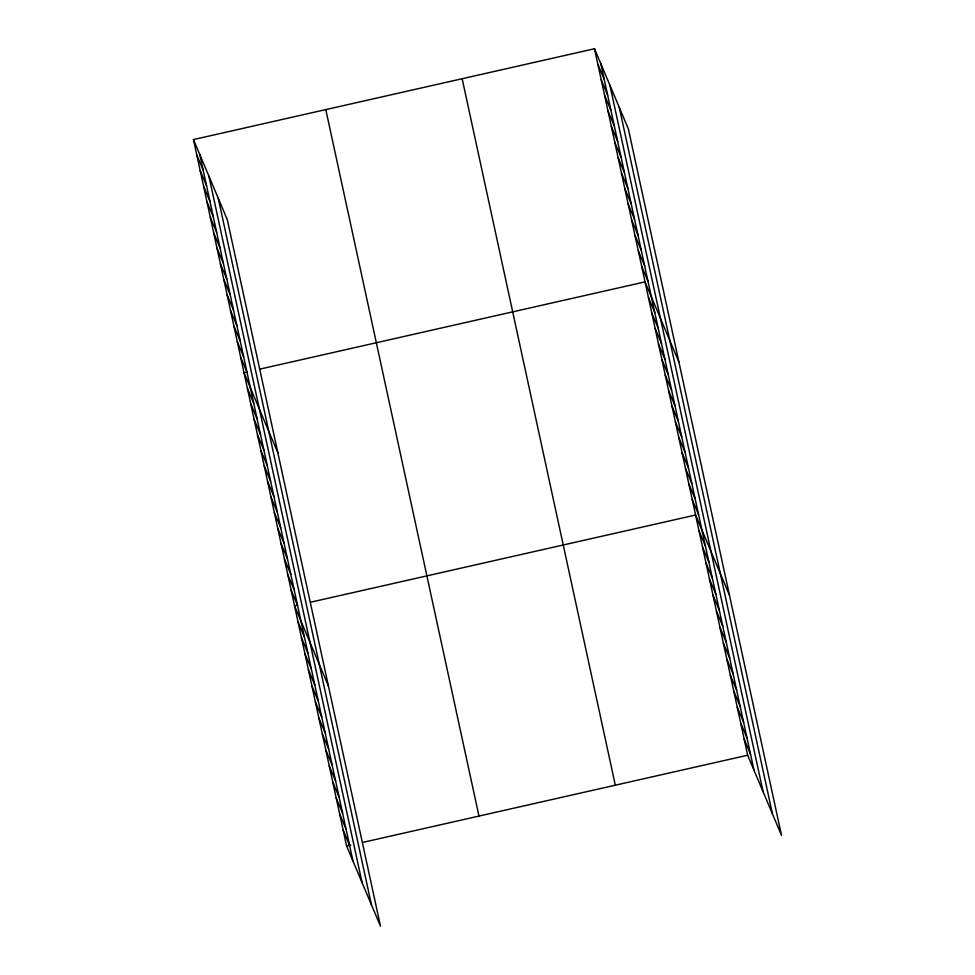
<?xml version="1.0" encoding="UTF-8"?>
<svg xmlns="http://www.w3.org/2000/svg" width="975" height="975" viewBox="0 0 975 975"><rect width="100%" height="100%" fill="white"/><g stroke="black" fill="none" stroke-linecap="round" stroke-linejoin="round"><path stroke-width="1.46" d="M193.464 139.571L227.333 219.777L380.506 926.25L346.625 846.044L193.464 139.571L594.494 48.75L628.375 128.956L781.536 835.429L747.667 755.223L594.494 48.75M246.76 372.084L244.006 372.706L277.887 452.912M260.544 368.964L645.036 281.885L678.917 362.091M297.302 605.219L294.548 605.853L328.429 686.047M311.086 602.099L695.589 515.019L729.471 595.225M346.625 846.044L350.756 845.106M363.163 842.303L747.667 755.223M597.87 64.289L604.22 79.341M601.234 79.84L607.596 94.88M604.61 95.379L610.959 110.431M607.973 110.918L614.335 125.97M611.349 126.458L617.699 141.509M614.713 142.009L621.075 157.048M618.089 157.548L624.439 172.599M621.453 173.087L627.815 188.138M624.829 188.626L631.178 203.678M628.193 204.177L634.554 219.217M631.568 219.716L637.918 234.768M634.932 235.255L641.294 250.307M638.308 250.807L644.658 265.846M641.672 266.346L648.034 281.397M648.412 297.424L654.773 312.475M651.775 312.975L658.137 328.014M655.151 328.514L661.513 343.566M658.515 344.053L664.877 359.105M661.891 359.592L668.241 374.644M665.255 375.143L671.617 390.183M668.631 390.683L674.98 405.734M671.994 406.222L678.356 421.273M675.37 421.761L681.72 436.812M678.734 437.312L685.096 452.351M682.11 452.851L688.46 467.903M685.474 468.39L691.836 483.442M688.85 483.941L695.199 498.981M692.213 499.48L698.575 514.532M699.063 531.034L705.412 546.085M702.524 547.048L708.886 562.1M705.997 563.062L712.359 578.114M709.471 579.077L715.833 594.128M712.944 595.091L719.306 610.131M716.418 611.106L722.767 626.145M719.891 627.12L726.241 642.159M723.365 643.122L729.714 658.174M726.826 659.137L733.188 674.188M730.299 675.151L736.661 690.203M733.773 691.165L740.135 706.217M737.246 707.18L743.608 722.231M740.72 723.194L747.082 738.246M744.193 739.208L750.543 754.26M196.828 155.123L203.19 170.162M200.192 170.662L206.554 185.713M203.568 186.201L209.93 201.252M206.932 201.74L213.293 216.791M210.308 217.291L216.669 232.342M213.671 232.83L220.033 247.882M217.047 248.369L223.397 263.421M220.411 263.92L226.773 278.96M223.787 279.459L230.137 294.511M227.151 294.998L233.512 310.05M230.527 310.538L236.876 325.589M233.89 326.089L240.252 341.128M237.266 341.628L243.616 356.679M240.63 357.167L246.992 372.218M247.37 388.257L253.732 403.297M250.746 403.796L257.095 418.848M254.109 419.335L260.471 434.387M257.485 434.887L263.835 449.926M260.849 450.426L267.211 465.477M264.225 465.965L270.575 481.016M267.589 481.504L273.951 496.555M270.965 497.055L277.314 512.094M274.328 512.594L280.69 527.646M277.704 528.133L284.054 543.185M281.068 543.672L287.43 558.724M284.444 559.223L290.794 574.263M287.808 574.763L294.17 589.814M291.184 590.302L297.533 605.353M298.021 621.855L304.371 636.907M301.494 637.869L307.844 652.921M304.968 653.884L311.317 668.935M308.429 669.898L314.791 684.95M311.902 685.912L318.264 700.964M315.376 701.927L321.738 716.978M318.849 717.941L325.211 732.993M322.323 733.956L328.673 749.007M325.796 749.97L332.146 765.009M329.27 765.984L335.619 781.024M332.743 781.999L339.093 797.038M336.204 798.001L342.566 813.053M339.678 814.015L346.04 829.067M343.151 830.03L349.513 845.081M619.296 107.457L772.456 813.918M609.936 85.3L763.096 791.773M600.856 63.802L754.016 770.274M462.15 78.719L615.322 785.192M325.796 109.602L478.969 816.075M218.254 198.278L371.426 904.751M208.894 176.122L362.066 882.594M199.814 154.623L352.987 861.096"/></g></svg>
